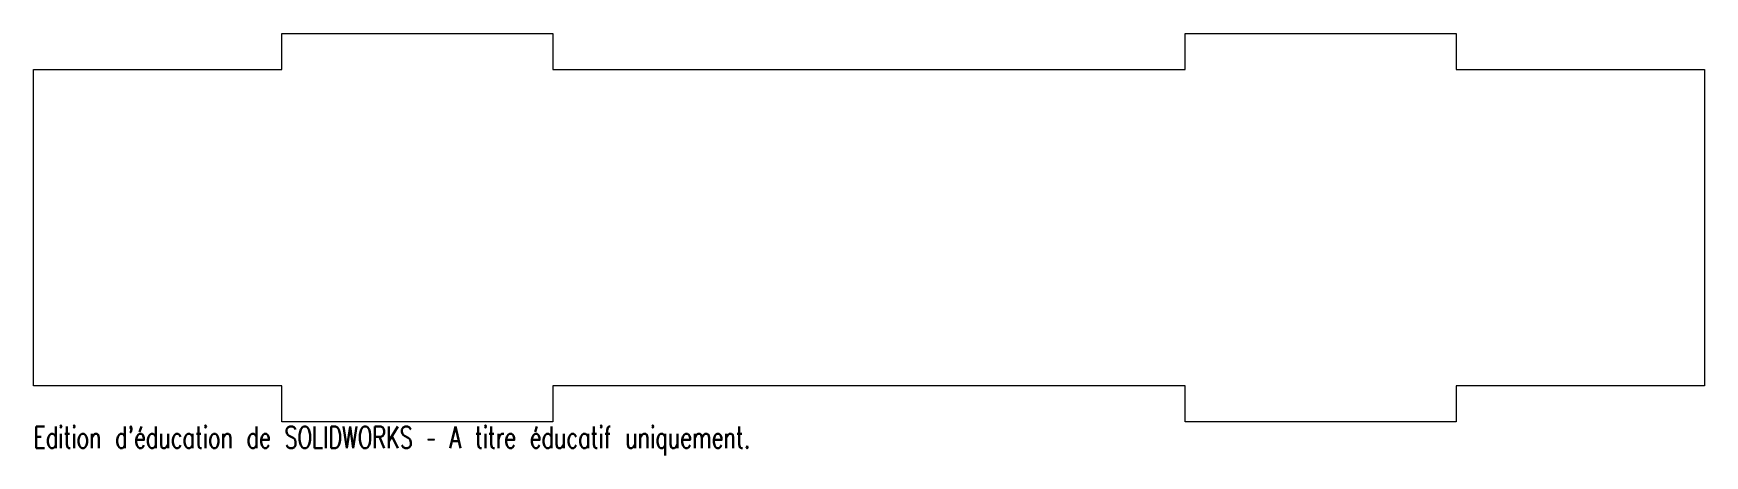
# Model space of a CAD drawing. Header units: millimetres. Extents: x -185 to 185, y -15 to 78.
import ezdxf

# ---------------------------------------------------------------- set-up
doc = ezdxf.new("R2010")
doc.units = ezdxf.units.MM
doc.styles.add('SLDTEXTSTYLE0', font='TXT', dxfattribs={"width": 0.7, "bigfont": 'bigfont'})

msp = doc.modelspace()

# ---------------------------------------------------------------- linework, layer by layer
at = {"color": 7, "linetype": 'Continuous', "lineweight": 15}
for p, q in [((-130, 78), (-70, 78)), ((-130, 70), (-130, 78)), ((-70, 78), (-70, 70)), ((70, 78), (130, 78)), ((70, 70), (70, 78)), ((130, 78), (130, 70)), ((-185, 0), (-185, 70)), ((-185, 70), (-130, 70)), ((-70, 70), (70, 70)), ((130, 70), (185, 70)), ((185, 70), (185, 0)), ((-130, 0), (-185, 0)), ((-130, -8), (-130, 0)), ((-70, 0), (-70, -8)), ((70, 0), (-70, 0)), ((70, -8), (70, 0)), ((130, 0), (130, -8)), ((185, 0), (130, 0)), ((-70, -8), (-130, -8)), ((130, -8), (70, -8))]:
    msp.add_line(p, q, dxfattribs=at)

# ---------------------------------------------------------------- texts
at = {"color": 7, "linetype": 'Continuous', "insert": (-185, -9.02), "char_height": 4.8336, "attachment_point": 1, "style": 'SLDTEXTSTYLE0'}
msp.add_mtext("Edition d'éducation de SOLIDWORKS – A titre éducatif uniquement.", dxfattribs=at)

doc.saveas('drawing.dxf')
